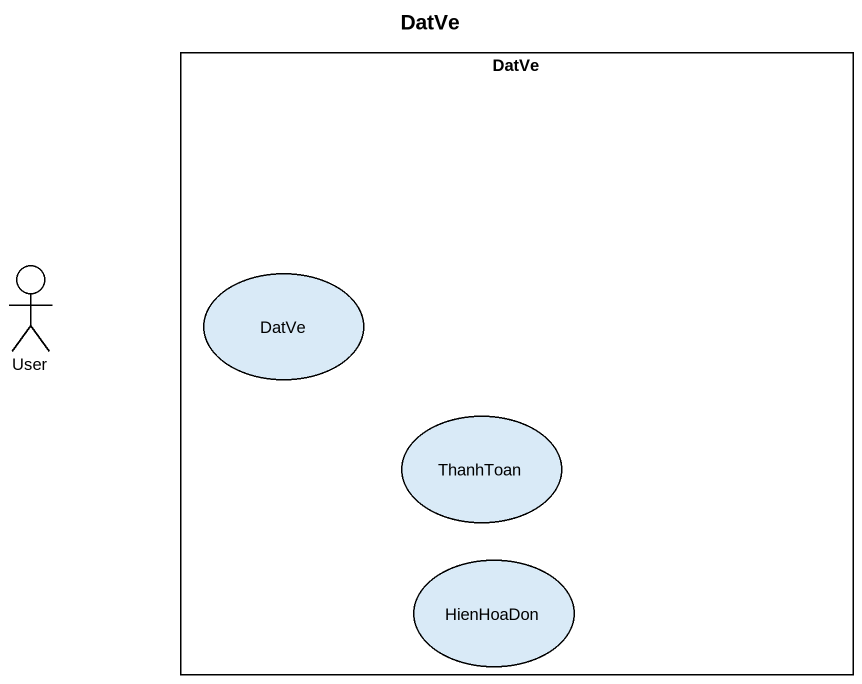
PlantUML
@startuml
title DatVe
rectangle DatVe {
  usecase "DatVe" as DatVe_2
  usecase ThanhToan
  usecase HienHoaDon
}
actor User
@enduml
